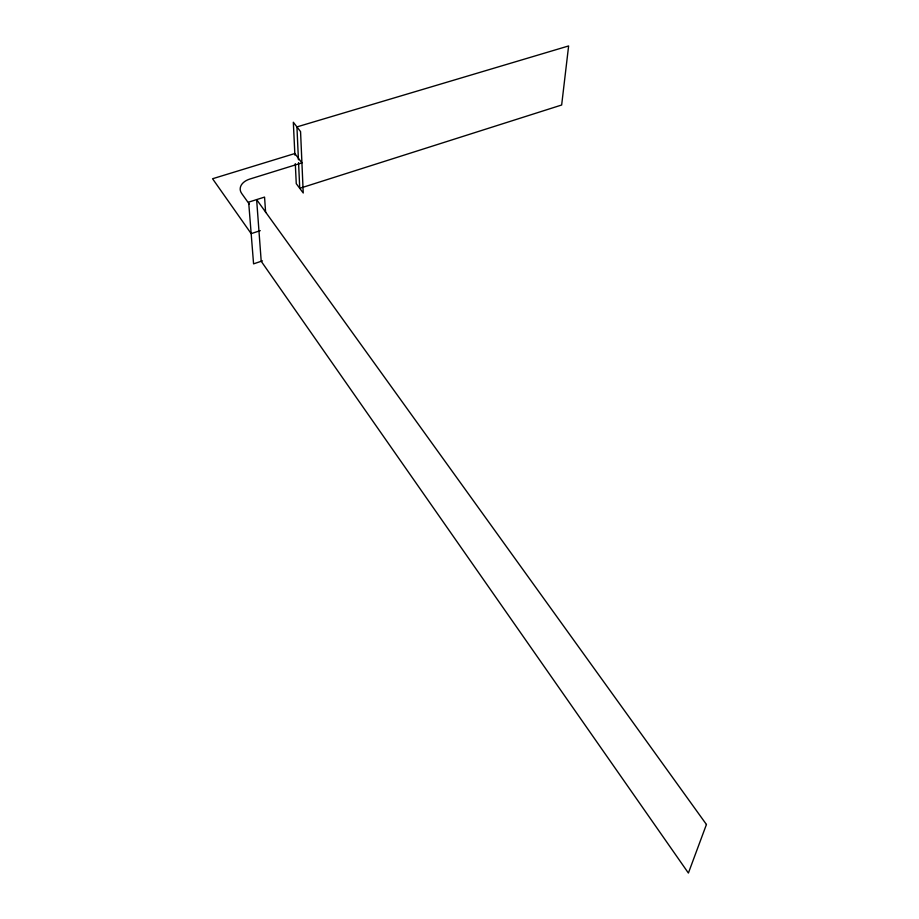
<?xml version="1.0" encoding="UTF-8"?>
<svg xmlns="http://www.w3.org/2000/svg" width="919" height="919" viewBox="0 0 919 919"><rect width="100%" height="100%" fill="white"/><g stroke="black" fill="none" stroke-linecap="round" stroke-linejoin="round"><path stroke-width="1.38" d="M262.466 260.858L253.575 263.856L248.658 202.134L264.557 197.091L265.625 212.496M260.249 230.658L251.174 233.633L212.565 178.745L294.815 153.542L301.926 162.893L249.922 179.021A16.726 10.844 -1.2 0 0 241.708 193.495L249.21 204.007M294.896 155.093L293.322 122.238L300.559 131.589L303.236 192.99L296.263 183.662L295.298 163.662M298.434 159.745L296.929 126.902L568.62 45.95L561.658 105.007L299.743 188.315L298.56 162.606M706.435 824.481L688.4 873.05L261.214 261.283L256.631 199.607L706.435 824.481"/></g></svg>
